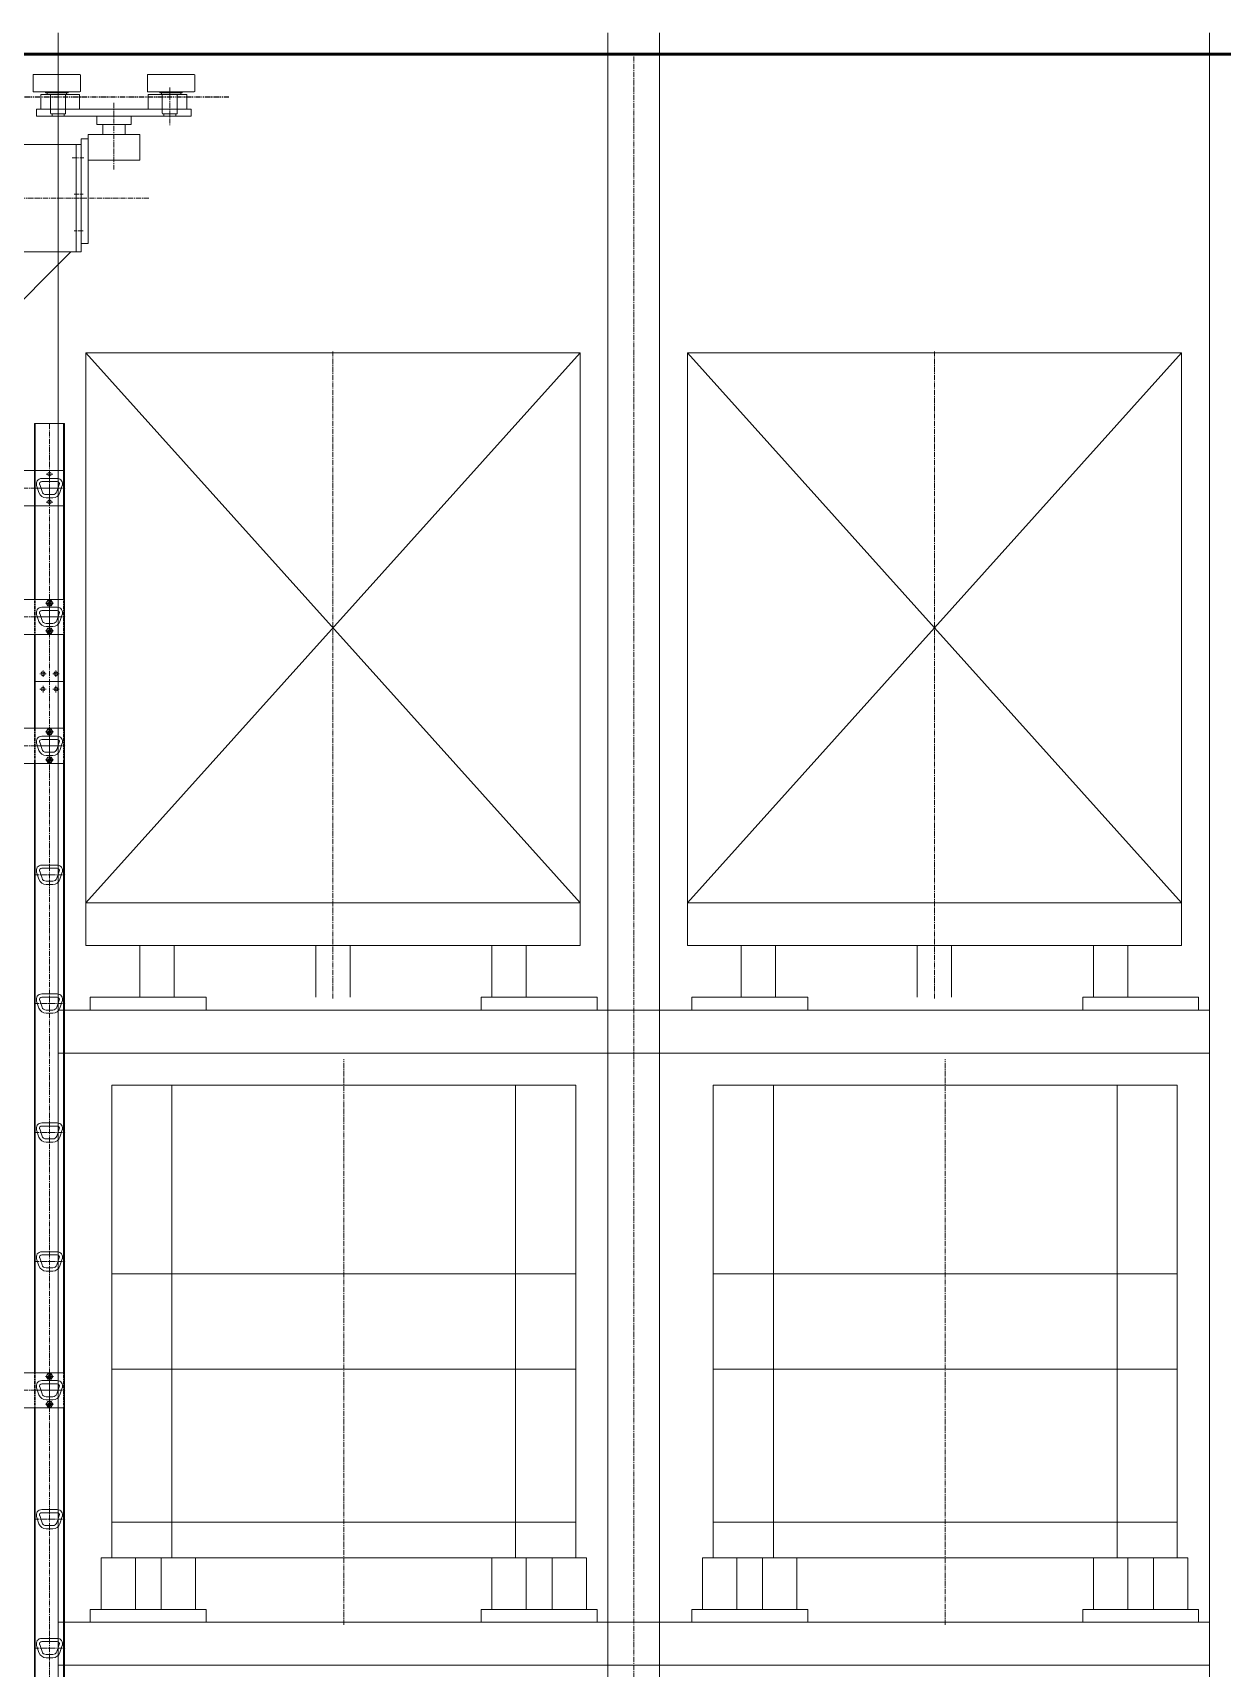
# Model space of a CAD drawing. Header units: millimetres. Extents: x -50460 to 50460, y -35640 to 35640.
# Drawn here: x -32894 to -30125, y 23957 to 27764 of the extents above; entities that cross this region are included whole.
import ezdxf

# ---------------------------------------------------------------- set-up
doc = ezdxf.new("R2010")
doc.units = ezdxf.units.MM
doc.set_wipeout_variables(frame=1)
for name, pattern in [('双点画线', [22, 12, -2, 2, -2, 2, -2]), ('点画线', [18, 12, -2, 2, -2]), ('虚线', [2, 1, -1])]:
    doc.linetypes.add(name, pattern=pattern)
for name, color, linetype, lineweight in [('7', 30, '双点画线', 18), ('EB0', 7, 'Continuous', 15), ('EB0_1', 7, 'Continuous', 15), ('loading', 57, 'Continuous', 18), ('RackFrame', 5, 'Continuous', 18), ('中心线层', 1, '点画线', 18), ('剖面线层', 6, 'Continuous', 18), ('尺寸线层', 4, 'Continuous', 18), ('粗实线层', 7, 'Continuous', 15), ('粗实线层AM_0', 7, 'Continuous', 50), ('细实线层', 3, 'Continuous', 18), ('细线', 7, 'Continuous', 18), ('虚线层', 100, '虚线', 18)]:
    doc.layers.add(name, color=color, linetype=linetype, lineweight=lineweight)

# ---------------------------------------------------------------- blocks, each defined once
blk = doc.blocks.new('*X207')
at = {"layer": '中心线层', "linetype": '点画线', "lineweight": 18}
blk.add_line((0, -35.8), (0, 1280.9), dxfattribs=at)
at = {"layer": '细实线层'}
for p, q in [((-540, 120), (-540, 1220)), ((540, 1220), (-540, 1220)), ((540, 120), (540, 1220)), ((540.5, 780.8), (-540.5, 780.8)), ((540.5, 559.2), (-540.5, 559.2)), ((540, 203.3), (-540, 203.3)), ((-565, 0), (-565, 120)), ((-565, 120), (-485, 120)), ((540, 120), (-540, 120)), ((-485, 0), (-485, 120)), ((485, 0), (485, 120)), ((485, 120), (565, 120)), ((565, 0), (565, 120)), ((-565, 0), (-485, 0)), ((485, 0), (565, 0))]:
    blk.add_line(p, q, dxfattribs=at)
blk = doc.blocks.new('*X208')
at = {"layer": '中心线层', "linetype": '点画线', "lineweight": 18}
blk.add_line((0, -155.8), (0, 1160.9), dxfattribs=at)
at = {"layer": '剖面线层'}
for p, q in [((-400, 0), (-400, 1100)), ((400, 1100), (-400, 1100)), ((400, 0), (400, 1100)), ((400.5, 660.8), (-400.5, 660.8)), ((400.5, 439.2), (-400.5, 439.2)), ((400, 83.3), (-400, 83.3)), ((-425, -120), (-425, 0)), ((-425, 0), (-345, 0)), ((400, 0), (-400, 0)), ((-345, -120), (-345, 0)), ((345, -120), (345, 0)), ((345, 0), (425, 0)), ((425, -120), (425, 0)), ((-425, -120), (-345, -120)), ((345, -120), (425, -120))]:
    blk.add_line(p, q, dxfattribs=at)
blk = doc.blocks.new('*X241')
at = {"layer": '中心线层', "linetype": '点画线', "lineweight": 18}
blk.add_line((110.1, -331.3), (110.1, 1174.7), dxfattribs=at)
at = {"layer": '细实线层'}
for p, q in [((-464.9, 1171.7), (685.1, 1171.7)), ((685.1, 1171.7), (-464.9, -108.3)), ((-464.9, 1171.7), (685.1, -108.3)), ((-464.9, -208.3), (-464.9, 1171.7)), ((685.1, -208.3), (685.1, 1171.7)), ((-464.9, -108.3), (685.1, -108.3)), ((-464.9, -208.3), (685.1, -208.3)), ((-339.9, -328.3), (-339.9, -208.3)), ((-259.9, -328.3), (-259.9, -208.3)), ((70.1, -328.3), (70.1, -208.3)), ((150.1, -328.3), (150.1, -208.3)), ((480.1, -328.3), (480.1, -208.3)), ((560.1, -328.3), (560.1, -208.3))]:
    blk.add_line(p, q, dxfattribs=at)
blk = doc.blocks.new('*X828')
at = {"layer": 'EB0'}
for p, q in [((-29.9, 6), (-24.4, -10.5)), ((-22.8, 8.4), (-17.3, -8.2)), ((18.1, 22.5), (-18.1, 22.5)), ((-18.1, 15), (18.1, 15)), ((17.3, -8.2), (22.8, 8.4)), ((24.4, -10.5), (29.9, 6)), ((-7.8, -15), (7.8, -15)), ((-7.8, -22.5), (7.8, -22.5))]:
    blk.add_line(p, q, dxfattribs=at)
for centre, radius, start, end in [((-18.1, 10), 12.5, 90, 198.4349), ((-18.1, 10), 5, 90, 198.4349), ((18.1, 10), 12.5, 341.5651, 90), ((18.1, 10), 5, 341.5651, 90), ((-7.8, -5), 17.5, 198.4349, 270), ((-7.8, -5), 10, 198.4349, 270), ((7.8, -5), 10, 270, 341.5651), ((7.8, -5), 17.5, 270, 341.5651)]:
    blk.add_arc(centre, radius, start, end, dxfattribs=at)
at = {"layer": '中心线层', "linetype": '点画线', "lineweight": 18}
blk.add_line((-35.6, 0), (36.9, 0), dxfattribs=at)
blk = doc.blocks.new('*X829')
at = {"layer": 'EB0'}
for p, q in [((-29.9, 6), (-24.4, -10.5)), ((-22.8, 8.4), (-17.3, -8.2)), ((18.1, 22.5), (-18.1, 22.5)), ((-18.1, 15), (18.1, 15)), ((17.3, -8.2), (22.8, 8.4)), ((24.4, -10.5), (29.9, 6)), ((-7.8, -15), (7.8, -15)), ((-7.8, -22.5), (7.8, -22.5))]:
    blk.add_line(p, q, dxfattribs=at)
for centre, radius, start, end in [((-18.1, 10), 12.5, 90, 198.4349), ((-18.1, 10), 5, 90, 198.4349), ((18.1, 10), 12.5, 341.5651, 90), ((18.1, 10), 5, 341.5651, 90), ((-7.8, -5), 17.5, 198.4349, 270), ((-7.8, -5), 10, 198.4349, 270), ((7.8, -5), 10, 270, 341.5651), ((7.8, -5), 17.5, 270, 341.5651)]:
    blk.add_arc(centre, radius, start, end, dxfattribs=at)
at = {"layer": '中心线层', "linetype": '点画线', "lineweight": 18}
blk.add_line((-35.6, 0), (36.9, 0), dxfattribs=at)
blk = doc.blocks.new('*X830')
at = {"layer": 'EB0'}
for p, q in [((-29.9, 6), (-24.4, -10.5)), ((-22.8, 8.4), (-17.3, -8.2)), ((18.1, 22.5), (-18.1, 22.5)), ((-18.1, 15), (18.1, 15)), ((17.3, -8.2), (22.8, 8.4)), ((24.4, -10.5), (29.9, 6)), ((-7.8, -15), (7.8, -15)), ((-7.8, -22.5), (7.8, -22.5))]:
    blk.add_line(p, q, dxfattribs=at)
for centre, radius, start, end in [((-18.1, 10), 12.5, 90, 198.4349), ((-18.1, 10), 5, 90, 198.4349), ((18.1, 10), 12.5, 341.5651, 90), ((18.1, 10), 5, 341.5651, 90), ((-7.8, -5), 17.5, 198.4349, 270), ((-7.8, -5), 10, 198.4349, 270), ((7.8, -5), 10, 270, 341.5651), ((7.8, -5), 17.5, 270, 341.5651)]:
    blk.add_arc(centre, radius, start, end, dxfattribs=at)
at = {"layer": '中心线层', "linetype": '点画线', "lineweight": 18}
blk.add_line((-35.6, 0), (36.9, 0), dxfattribs=at)
blk = doc.blocks.new('*X831')
at = {"layer": 'EB0'}
for p, q in [((-29.9, 6), (-24.4, -10.5)), ((-22.8, 8.4), (-17.3, -8.2)), ((18.1, 22.5), (-18.1, 22.5)), ((-18.1, 15), (18.1, 15)), ((17.3, -8.2), (22.8, 8.4)), ((24.4, -10.5), (29.9, 6)), ((-7.8, -15), (7.8, -15)), ((-7.8, -22.5), (7.8, -22.5))]:
    blk.add_line(p, q, dxfattribs=at)
for centre, radius, start, end in [((-18.1, 10), 12.5, 90, 198.4349), ((-18.1, 10), 5, 90, 198.4349), ((18.1, 10), 12.5, 341.5651, 90), ((18.1, 10), 5, 341.5651, 90), ((-7.8, -5), 17.5, 198.4349, 270), ((-7.8, -5), 10, 198.4349, 270), ((7.8, -5), 10, 270, 341.5651), ((7.8, -5), 17.5, 270, 341.5651)]:
    blk.add_arc(centre, radius, start, end, dxfattribs=at)
at = {"layer": '中心线层', "linetype": '点画线', "lineweight": 18}
blk.add_line((-35.6, 0), (36.9, 0), dxfattribs=at)
blk = doc.blocks.new('*X832')
at = {"layer": 'EB0'}
for p, q in [((-29.9, 6), (-24.4, -10.5)), ((-22.8, 8.4), (-17.3, -8.2)), ((18.1, 22.5), (-18.1, 22.5)), ((-18.1, 15), (18.1, 15)), ((17.3, -8.2), (22.8, 8.4)), ((24.4, -10.5), (29.9, 6)), ((-7.8, -15), (7.8, -15)), ((-7.8, -22.5), (7.8, -22.5))]:
    blk.add_line(p, q, dxfattribs=at)
for centre, radius, start, end in [((-18.1, 10), 12.5, 90, 198.4349), ((-18.1, 10), 5, 90, 198.4349), ((18.1, 10), 12.5, 341.5651, 90), ((18.1, 10), 5, 341.5651, 90), ((-7.8, -5), 17.5, 198.4349, 270), ((-7.8, -5), 10, 198.4349, 270), ((7.8, -5), 10, 270, 341.5651), ((7.8, -5), 17.5, 270, 341.5651)]:
    blk.add_arc(centre, radius, start, end, dxfattribs=at)
at = {"layer": '中心线层', "linetype": '点画线', "lineweight": 18}
blk.add_line((-35.6, 0), (36.9, 0), dxfattribs=at)
blk = doc.blocks.new('*X833')
at = {"layer": 'EB0'}
for p, q in [((-29.9, 6), (-24.4, -10.5)), ((-22.8, 8.4), (-17.3, -8.2)), ((18.1, 22.5), (-18.1, 22.5)), ((-18.1, 15), (18.1, 15)), ((17.3, -8.2), (22.8, 8.4)), ((24.4, -10.5), (29.9, 6)), ((-7.8, -15), (7.8, -15)), ((-7.8, -22.5), (7.8, -22.5))]:
    blk.add_line(p, q, dxfattribs=at)
for centre, radius, start, end in [((-18.1, 10), 12.5, 90, 198.4349), ((-18.1, 10), 5, 90, 198.4349), ((18.1, 10), 12.5, 341.5651, 90), ((18.1, 10), 5, 341.5651, 90), ((-7.8, -5), 17.5, 198.4349, 270), ((-7.8, -5), 10, 198.4349, 270), ((7.8, -5), 10, 270, 341.5651), ((7.8, -5), 17.5, 270, 341.5651)]:
    blk.add_arc(centre, radius, start, end, dxfattribs=at)
at = {"layer": '中心线层', "linetype": '点画线', "lineweight": 18}
blk.add_line((-35.6, 0), (36.9, 0), dxfattribs=at)
blk = doc.blocks.new('*X834')
at = {"layer": 'EB0'}
for p, q in [((-29.9, 6), (-24.4, -10.5)), ((-22.8, 8.4), (-17.3, -8.2)), ((18.1, 22.5), (-18.1, 22.5)), ((-18.1, 15), (18.1, 15)), ((17.3, -8.2), (22.8, 8.4)), ((24.4, -10.5), (29.9, 6)), ((-7.8, -15), (7.8, -15)), ((-7.8, -22.5), (7.8, -22.5))]:
    blk.add_line(p, q, dxfattribs=at)
for centre, radius, start, end in [((-18.1, 10), 12.5, 90, 198.4349), ((-18.1, 10), 5, 90, 198.4349), ((18.1, 10), 12.5, 341.5651, 90), ((18.1, 10), 5, 341.5651, 90), ((-7.8, -5), 17.5, 198.4349, 270), ((-7.8, -5), 10, 198.4349, 270), ((7.8, -5), 10, 270, 341.5651), ((7.8, -5), 17.5, 270, 341.5651)]:
    blk.add_arc(centre, radius, start, end, dxfattribs=at)
at = {"layer": '中心线层', "linetype": '点画线', "lineweight": 18}
blk.add_line((-35.6, 0), (36.9, 0), dxfattribs=at)
blk = doc.blocks.new('*X835')
at = {"layer": 'EB0'}
for p, q in [((-29.9, 6), (-24.4, -10.5)), ((-22.8, 8.4), (-17.3, -8.2)), ((18.1, 22.5), (-18.1, 22.5)), ((-18.1, 15), (18.1, 15)), ((17.3, -8.2), (22.8, 8.4)), ((24.4, -10.5), (29.9, 6)), ((-7.8, -15), (7.8, -15)), ((-7.8, -22.5), (7.8, -22.5))]:
    blk.add_line(p, q, dxfattribs=at)
for centre, radius, start, end in [((-18.1, 10), 12.5, 90, 198.4349), ((-18.1, 10), 5, 90, 198.4349), ((18.1, 10), 12.5, 341.5651, 90), ((18.1, 10), 5, 341.5651, 90), ((-7.8, -5), 17.5, 198.4349, 270), ((-7.8, -5), 10, 198.4349, 270), ((7.8, -5), 10, 270, 341.5651), ((7.8, -5), 17.5, 270, 341.5651)]:
    blk.add_arc(centre, radius, start, end, dxfattribs=at)
at = {"layer": '中心线层', "linetype": '点画线', "lineweight": 18}
blk.add_line((-35.6, 0), (36.9, 0), dxfattribs=at)
blk = doc.blocks.new('*X842')
at = {"layer": 'EB0_1'}
for p, q in [((-150, -41), (-150, 41)), ((35, 41), (-150, 41)), ((35, -41), (35, 41)), ((-29.9, 6), (-24.4, -10.5)), ((18.1, 22.5), (-18.1, 22.5)), ((24.4, -10.5), (29.9, 6)), ((-7.8, -22.5), (7.8, -22.5)), ((35, -41), (-150, -41))]:
    blk.add_line(p, q, dxfattribs=at)
for centre in [(0, 32.5), (0, -32.5)]:
    blk.add_circle(centre, 4.5, dxfattribs=at)
for centre, radius, start, end in [((-18.1, 10), 12.5, 90, 198.4349), ((18.1, 10), 12.5, 341.5651, 90), ((-7.8, -5), 17.5, 198.4349, 270), ((7.8, -5), 17.5, 270, 341.5651)]:
    blk.add_arc(centre, radius, start, end, dxfattribs=at)
at = {"layer": '中心线层'}
blk.add_line((0, -41), (0, 41), dxfattribs=at)
at = {"layer": '中心线层', "linetype": '点画线', "lineweight": 18}
for p, q in [((0, 25), (0, 40)), ((22, 0), (-162.2, 0)), ((-35.6, 0), (36.9, 0)), ((-7.5, 32.5), (7.5, 32.5)), ((-7.5, -32.5), (7.5, -32.5)), ((0, -40), (0, -25))]:
    blk.add_line(p, q, dxfattribs=at)
at = {"layer": '虚线层'}
blk.add_line((-147, -41), (-147, 41), dxfattribs=at)
blk = doc.blocks.new('*X843')
at = {"layer": '中心线层', "linetype": '点画线', "lineweight": 18}
for p, q in [((-9.1, 0), (9.1, 0)), ((0, 9.1), (0, -9.1))]:
    blk.add_line(p, q, dxfattribs=at)
at = {"layer": '粗实线层'}
for p, q in [((-7.5, 0), (-3.8, 6.5)), ((-7.5, 0), (-3.8, -6.5)), ((3.8, 6.5), (-3.8, 6.5)), ((7.5, 0), (3.8, 6.5)), ((7.5, 0), (3.8, -6.5)), ((3.8, -6.5), (-3.8, -6.5))]:
    blk.add_line(p, q, dxfattribs=at)
for radius in [6.5, 3.4]:
    blk.add_circle((0, 0), radius, dxfattribs=at)
at = {"layer": '细实线层'}
blk.add_arc((0, 0), 4, 170, 100, dxfattribs=at)
blk = doc.blocks.new('*X844')
at = {"layer": '中心线层', "linetype": '点画线', "lineweight": 18}
for p, q in [((-9.1, 0), (9.1, 0)), ((0, 9.1), (0, -9.1))]:
    blk.add_line(p, q, dxfattribs=at)
at = {"layer": '粗实线层'}
for p, q in [((-7.5, 0), (-3.8, 6.5)), ((-7.5, 0), (-3.8, -6.5)), ((3.8, 6.5), (-3.8, 6.5)), ((7.5, 0), (3.8, 6.5)), ((7.5, 0), (3.8, -6.5)), ((3.8, -6.5), (-3.8, -6.5))]:
    blk.add_line(p, q, dxfattribs=at)
for radius in [6.5, 3.4]:
    blk.add_circle((0, 0), radius, dxfattribs=at)
at = {"layer": '细实线层'}
blk.add_arc((0, 0), 4, 170, 100, dxfattribs=at)
blk = doc.blocks.new('*X845')
at = {"layer": 'EB0_1'}
for p, q in [((-150, -41), (-150, 41)), ((35, 41), (-150, 41)), ((35, -41), (35, 41)), ((-29.9, 6), (-24.4, -10.5)), ((18.1, 22.5), (-18.1, 22.5)), ((24.4, -10.5), (29.9, 6)), ((-7.8, -22.5), (7.8, -22.5)), ((35, -41), (-150, -41))]:
    blk.add_line(p, q, dxfattribs=at)
for centre in [(0, 32.5), (0, -32.5)]:
    blk.add_circle(centre, 4.5, dxfattribs=at)
for centre, radius, start, end in [((-18.1, 10), 12.5, 90, 198.4349), ((18.1, 10), 12.5, 341.5651, 90), ((-7.8, -5), 17.5, 198.4349, 270), ((7.8, -5), 17.5, 270, 341.5651)]:
    blk.add_arc(centre, radius, start, end, dxfattribs=at)
at = {"layer": '中心线层'}
blk.add_line((0, -41), (0, 41), dxfattribs=at)
at = {"layer": '中心线层', "linetype": '点画线', "lineweight": 18}
for p, q in [((0, 25), (0, 40)), ((22, 0), (-162.2, 0)), ((-35.6, 0), (36.9, 0)), ((-7.5, 32.5), (7.5, 32.5)), ((-7.5, -32.5), (7.5, -32.5)), ((0, -40), (0, -25))]:
    blk.add_line(p, q, dxfattribs=at)
at = {"layer": '虚线层'}
blk.add_line((-147, -41), (-147, 41), dxfattribs=at)
blk = doc.blocks.new('*X846')
at = {"layer": '中心线层', "linetype": '点画线', "lineweight": 18}
for p, q in [((-9.1, 0), (9.1, 0)), ((0, 9.1), (0, -9.1))]:
    blk.add_line(p, q, dxfattribs=at)
at = {"layer": '粗实线层'}
for p, q in [((-7.5, 0), (-3.8, 6.5)), ((-7.5, 0), (-3.8, -6.5)), ((3.8, 6.5), (-3.8, 6.5)), ((7.5, 0), (3.8, 6.5)), ((7.5, 0), (3.8, -6.5)), ((3.8, -6.5), (-3.8, -6.5))]:
    blk.add_line(p, q, dxfattribs=at)
for radius in [6.5, 3.4]:
    blk.add_circle((0, 0), radius, dxfattribs=at)
at = {"layer": '细实线层'}
blk.add_arc((0, 0), 4, 170, 100, dxfattribs=at)
blk = doc.blocks.new('*X847')
at = {"layer": '中心线层', "linetype": '点画线', "lineweight": 18}
for p, q in [((-9.1, 0), (9.1, 0)), ((0, 9.1), (0, -9.1))]:
    blk.add_line(p, q, dxfattribs=at)
at = {"layer": '粗实线层'}
for p, q in [((-7.5, 0), (-3.8, 6.5)), ((-7.5, 0), (-3.8, -6.5)), ((3.8, 6.5), (-3.8, 6.5)), ((7.5, 0), (3.8, 6.5)), ((7.5, 0), (3.8, -6.5)), ((3.8, -6.5), (-3.8, -6.5))]:
    blk.add_line(p, q, dxfattribs=at)
for radius in [6.5, 3.4]:
    blk.add_circle((0, 0), radius, dxfattribs=at)
at = {"layer": '细实线层'}
blk.add_arc((0, 0), 4, 170, 100, dxfattribs=at)
blk = doc.blocks.new('*X819')
at = {"layer": 'EB0'}
for p, q in [((115, 4650), (185, 4650)), ((115, 4650), (115, 4541)), ((117, 4650), (117, 4541)), ((183, 4650), (183, 4541)), ((185, 4650), (185, -150)), ((115, 4459), (115, 3041)), ((117, 4459), (117, 3041)), ((183, 4459), (183, 3041)), ((115, 2959), (115, 1541)), ((117, 2959), (117, 1541)), ((183, 2959), (183, 1541))]:
    blk.add_line(p, q, dxfattribs=at)
for centre in [(135, 4632), (165, 4632), (150, 4532.5), (150, 4467.5), (150, 3032.5), (150, 2967.5)]:
    blk.add_circle(centre, 4.5, dxfattribs=at)
at = {"layer": '中心线层', "linetype": '点画线', "lineweight": 18}
for p, q in [((150, 4653), (150, -153)), ((127.5, 4632), (142.5, 4632)), ((135, 4639.5), (135, 4624.5)), ((172.5, 4632), (157.5, 4632)), ((165, 4639.5), (165, 4624.5)), ((142.5, 4532.5), (157.5, 4532.5)), ((142.5, 3032.5), (157.5, 3032.5)), ((142.5, 2967.5), (157.5, 2967.5))]:
    blk.add_line(p, q, dxfattribs=at)
at = {"layer": '虚线层', "linetype": '虚线', "lineweight": 18}
for p, q in [((115, 4541), (115, 4459)), ((117, 4541), (117, 4459)), ((183, 4541), (183, 4459)), ((115, 3041), (115, 2959)), ((117, 3041), (117, 2959)), ((183, 3041), (183, 2959))]:
    blk.add_line(p, q, dxfattribs=at)
at = {"layer": 'EB0'}
for name, p in [('*X835', (150, 4500)), ('*X834', (150, 4200)), ('*X833', (150, 3900)), ('*X832', (150, 3600)), ('*X831', (150, 3300)), ('*X830', (150, 3000)), ('*X829', (150, 2700)), ('*X828', (150, 2400))]:
    blk.add_blockref(name, p, dxfattribs=at)
at = {"layer": '粗实线层'}
for name, p in [('*X845', (150, 4500)), ('*X842', (150, 3000))]:
    blk.add_blockref(name, p, dxfattribs=at)
for points in [[(157.5, 4532.5), (156.8, 4533.7), (156.8, 4533.7), (155.6, 4535.7), (155.6, 4535.7), (153.8, 4539), (153.8, 4539), (150, 4539), (150, 4539), (146.2, 4539), (146.2, 4539), (144.4, 4535.7), (144.4, 4535.7), (143.2, 4533.7), (143.2, 4533.7), (142.5, 4532.5), (142.5, 4532.5), (144.4, 4529.2), (144.4, 4529.2), (146.2, 4526), (146.2, 4526), (150, 4526), (150, 4526), (153.8, 4526), (153.8, 4526), (155.6, 4529.2), (155.6, 4529.2)], [(157.5, 4467.5), (156.8, 4468.7), (156.8, 4468.7), (155.6, 4470.7), (155.6, 4470.7), (153.8, 4474), (153.8, 4474), (150, 4474), (150, 4474), (146.2, 4474), (146.2, 4474), (144.4, 4470.7), (144.4, 4470.7), (143.2, 4468.7), (143.2, 4468.7), (142.5, 4467.5), (142.5, 4467.5), (144.4, 4464.2), (144.4, 4464.2), (146.2, 4461), (146.2, 4461), (150, 4461), (150, 4461), (153.8, 4461), (153.8, 4461), (155.6, 4464.2), (155.6, 4464.2)], [(157.5, 3032.5), (156.8, 3033.7), (156.8, 3033.7), (155.6, 3035.7), (155.6, 3035.7), (153.8, 3039), (153.8, 3039), (150, 3039), (150, 3039), (146.2, 3039), (146.2, 3039), (144.4, 3035.7), (144.4, 3035.7), (143.2, 3033.7), (143.2, 3033.7), (142.5, 3032.5), (142.5, 3032.5), (144.4, 3029.2), (144.4, 3029.2), (146.2, 3026), (146.2, 3026), (150, 3026), (150, 3026), (153.8, 3026), (153.8, 3026), (155.6, 3029.2), (155.6, 3029.2)], [(157.5, 2967.5), (156.8, 2968.7), (156.8, 2968.7), (155.6, 2970.7), (155.6, 2970.7), (153.8, 2974), (153.8, 2974), (150, 2974), (150, 2974), (146.2, 2974), (146.2, 2974), (144.4, 2970.7), (144.4, 2970.7), (143.2, 2968.7), (143.2, 2968.7), (142.5, 2967.5), (142.5, 2967.5), (144.4, 2964.2), (144.4, 2964.2), (146.2, 2961), (146.2, 2961), (150, 2961), (150, 2961), (153.8, 2961), (153.8, 2961), (155.6, 2964.2), (155.6, 2964.2)]]:
    blk.add_wipeout(points).dxf.layer = '粗实线层'
for name, p in [('*X846', (150, 4532.5)), ('*X847', (150, 4467.5)), ('*X843', (150, 3032.5)), ('*X844', (150, 2967.5))]:
    blk.add_blockref(name, p, dxfattribs=at)
blk = doc.blocks.new('*X851')
at = {"layer": 'EB0'}
for p, q in [((-80, 163), (-170, 163)), ((-170, 163), (-170, 129)), ((-80, 163), (-80, 129)), ((170, 163), (80, 163)), ((80, 163), (170, 163)), ((80, 163), (80, 129)), ((80, 163), (80, 129)), ((170, 163), (170, 129)), ((170, 163), (170, 129)), ((-180, 129), (-180, 113)), ((180, 129), (-180, 129)), ((180, 129), (180, 113)), ((180, 113), (-180, 113)), ((-40, 113), (-40, 93)), ((40, 93), (-40, 93)), ((-26, 93), (-26, 70)), ((26, 93), (26, 70)), ((40, 113), (40, 93)), ((-76, 60), (-76, -184)), ((-60, 60), (-76, 60)), ((60, 70), (-60, 70)), ((-60, 70), (-60, -184)), ((60, 70), (60, 10)), ((60, 70), (60, 10)), ((60, 10), (-60, 10)), ((-60, -184), (-76, -184))]:
    blk.add_line(p, q, dxfattribs=at)
at = {"layer": '中心线层'}
for p, q in [((-130, 178.7), (-130, 98.9)), ((130, 179.6), (130, 91.2)), ((0, 143.7), (0, -11.5))]:
    blk.add_line(p, q, dxfattribs=at)
blk = doc.blocks.new('*X852')
at = {"layer": 'EB0'}
blk.add_line((-13.8, -4.9), (13.9, -4.9), dxfattribs=at)
at = {"layer": 'EB0_1'}
for p, q in [((-58, 90.7), (-57, 91.7)), ((-58, 90.7), (-58, 52)), ((51, 91.7), (-57, 91.7)), ((51, 91.7), (52, 90.7)), ((52, 52), (52, 90.7)), ((-58, 52), (-57, 51)), ((-57, 51), (-24.2, 51)), ((-29.2, 51), (-29.2, 49.4)), ((-29.2, 51), (51, 51)), ((23.2, 49.4), (-29.2, 49.4)), ((-25.5, 49.4), (-25.5, 46.5)), ((-25.5, 46.5), (-25.1, 45)), ((-25.1, 45), (19.1, 45)), ((-17.5, 44), (-17.5, 1.5)), ((17.5, 44), (17.5, 1.5)), ((19.5, 46.5), (19.1, 45)), ((19.5, 49.4), (19.5, 46.5)), ((23.2, 51), (23.2, 49.4)), ((52, 52), (51, 51)), ((-17.5, 1.5), (-17.1, 0)), ((-17.1, 0), (17.1, 0)), ((-13.8, 0), (-13.8, -4.9)), ((13.9, 0), (13.9, -4.9)), ((17.5, 1.5), (17.1, 0))]:
    blk.add_line(p, q, dxfattribs=at)
for centre, start, end in [((-18.5, 44), 0, 90), ((18.5, 44), 90, 180)]:
    blk.add_arc(centre, 1, start, end, dxfattribs=at)
blk = doc.blocks.new('*X853')
at = {"layer": 'EB0'}
blk.add_line((-13.8, -4.9), (13.9, -4.9), dxfattribs=at)
at = {"layer": 'EB0_1'}
for p, q in [((-51, 91.7), (-52, 90.7)), ((-52, 52), (-52, 90.7)), ((-51, 91.7), (57, 91.7)), ((58, 90.7), (57, 91.7)), ((58, 90.7), (58, 52)), ((-52, 52), (-51, 51)), ((29.2, 51), (-51, 51)), ((-23.2, 51), (-23.2, 49.4)), ((-23.2, 49.4), (29.2, 49.4)), ((-19.5, 49.4), (-19.5, 46.5)), ((-19.5, 46.5), (-19.1, 45)), ((25.1, 45), (-19.1, 45)), ((-17.5, 44), (-17.5, 1.5)), ((17.5, 44), (17.5, 1.5)), ((57, 51), (24.2, 51)), ((25.5, 46.5), (25.1, 45)), ((25.5, 49.4), (25.5, 46.5)), ((29.2, 51), (29.2, 49.4)), ((58, 52), (57, 51)), ((-17.5, 1.5), (-17.1, 0)), ((17.1, 0), (-17.1, 0)), ((-13.8, 0), (-13.8, -4.9)), ((13.9, 0), (13.9, -4.9)), ((17.5, 1.5), (17.1, 0))]:
    blk.add_line(p, q, dxfattribs=at)
for centre, start, end in [((-18.5, 44), 0, 90), ((18.5, 44), 90, 180)]:
    blk.add_arc(centre, 1, start, end, dxfattribs=at)
blk = doc.blocks.new('*X1040')
at = {"layer": 'EB0'}
for p, q in [((-29.9, 6), (-24.4, -10.5)), ((-22.8, 8.4), (-17.3, -8.2)), ((18.1, 22.5), (-18.1, 22.5)), ((-18.1, 15), (18.1, 15)), ((17.3, -8.2), (22.8, 8.4)), ((24.4, -10.5), (29.9, 6)), ((-7.8, -15), (7.8, -15)), ((-7.8, -22.5), (7.8, -22.5))]:
    blk.add_line(p, q, dxfattribs=at)
for centre, radius, start, end in [((-18.1, 10), 12.5, 90, 198.4349), ((-18.1, 10), 5, 90, 198.4349), ((18.1, 10), 12.5, 341.5651, 90), ((18.1, 10), 5, 341.5651, 90), ((-7.8, -5), 17.5, 198.4349, 270), ((-7.8, -5), 10, 198.4349, 270), ((7.8, -5), 10, 270, 341.5651), ((7.8, -5), 17.5, 270, 341.5651)]:
    blk.add_arc(centre, radius, start, end, dxfattribs=at)
at = {"layer": '中心线层', "linetype": '点画线', "lineweight": 18}
blk.add_line((-35.6, 0), (36.9, 0), dxfattribs=at)
blk = doc.blocks.new('*X1041')
at = {"layer": 'EB0'}
for p, q in [((-29.9, 6), (-24.4, -10.5)), ((-22.8, 8.4), (-17.3, -8.2)), ((18.1, 22.5), (-18.1, 22.5)), ((-18.1, 15), (18.1, 15)), ((17.3, -8.2), (22.8, 8.4)), ((24.4, -10.5), (29.9, 6)), ((-7.8, -15), (7.8, -15)), ((-7.8, -22.5), (7.8, -22.5))]:
    blk.add_line(p, q, dxfattribs=at)
for centre, radius, start, end in [((-18.1, 10), 12.5, 90, 198.4349), ((-18.1, 10), 5, 90, 198.4349), ((18.1, 10), 12.5, 341.5651, 90), ((18.1, 10), 5, 341.5651, 90), ((-7.8, -5), 17.5, 198.4349, 270), ((-7.8, -5), 10, 198.4349, 270), ((7.8, -5), 10, 270, 341.5651), ((7.8, -5), 17.5, 270, 341.5651)]:
    blk.add_arc(centre, radius, start, end, dxfattribs=at)
at = {"layer": '中心线层', "linetype": '点画线', "lineweight": 18}
blk.add_line((-35.6, 0), (36.9, 0), dxfattribs=at)
blk = doc.blocks.new('*X1042')
at = {"layer": 'EB0_1'}
for p, q in [((-150, -41), (-150, 41)), ((35, 41), (-150, 41)), ((35, -41), (35, 41)), ((-29.9, 6), (-24.4, -10.5)), ((18.1, 22.5), (-18.1, 22.5)), ((24.4, -10.5), (29.9, 6)), ((-7.8, -22.5), (7.8, -22.5)), ((35, -41), (-150, -41))]:
    blk.add_line(p, q, dxfattribs=at)
for centre in [(0, 32.5), (0, -32.5)]:
    blk.add_circle(centre, 4.5, dxfattribs=at)
for centre, radius, start, end in [((-18.1, 10), 12.5, 90, 198.4349), ((18.1, 10), 12.5, 341.5651, 90), ((-7.8, -5), 17.5, 198.4349, 270), ((7.8, -5), 17.5, 270, 341.5651)]:
    blk.add_arc(centre, radius, start, end, dxfattribs=at)
at = {"layer": '中心线层'}
blk.add_line((0, -41), (0, 41), dxfattribs=at)
at = {"layer": '中心线层', "linetype": '点画线', "lineweight": 18}
for p, q in [((0, 25), (0, 40)), ((22, 0), (-162.2, 0)), ((-35.6, 0), (36.9, 0)), ((-7.5, 32.5), (7.5, 32.5)), ((-7.5, -32.5), (7.5, -32.5)), ((0, -40), (0, -25))]:
    blk.add_line(p, q, dxfattribs=at)
at = {"layer": '虚线层'}
blk.add_line((-147, -41), (-147, 41), dxfattribs=at)
blk = doc.blocks.new('*X1043')
at = {"layer": '中心线层', "linetype": '点画线', "lineweight": 18}
for p, q in [((-9.1, 0), (9.1, 0)), ((0, 9.1), (0, -9.1))]:
    blk.add_line(p, q, dxfattribs=at)
at = {"layer": '粗实线层'}
for p, q in [((-7.5, 0), (-3.8, 6.5)), ((-7.5, 0), (-3.8, -6.5)), ((3.8, 6.5), (-3.8, 6.5)), ((7.5, 0), (3.8, 6.5)), ((7.5, 0), (3.8, -6.5)), ((3.8, -6.5), (-3.8, -6.5))]:
    blk.add_line(p, q, dxfattribs=at)
for radius in [6.5, 3.4]:
    blk.add_circle((0, 0), radius, dxfattribs=at)
at = {"layer": '细实线层'}
blk.add_arc((0, 0), 4, 170, 100, dxfattribs=at)
blk = doc.blocks.new('*X1044')
at = {"layer": '中心线层', "linetype": '点画线', "lineweight": 18}
for p, q in [((-9.1, 0), (9.1, 0)), ((0, 9.1), (0, -9.1))]:
    blk.add_line(p, q, dxfattribs=at)
at = {"layer": '粗实线层'}
for p, q in [((-7.5, 0), (-3.8, 6.5)), ((-7.5, 0), (-3.8, -6.5)), ((3.8, 6.5), (-3.8, 6.5)), ((7.5, 0), (3.8, 6.5)), ((7.5, 0), (3.8, -6.5)), ((3.8, -6.5), (-3.8, -6.5))]:
    blk.add_line(p, q, dxfattribs=at)
for radius in [6.5, 3.4]:
    blk.add_circle((0, 0), radius, dxfattribs=at)
at = {"layer": '细实线层'}
blk.add_arc((0, 0), 4, 170, 100, dxfattribs=at)
blk = doc.blocks.new('*X1045')
at = {"layer": 'EB0_1'}
for p, q in [((-150, -41), (-150, 41)), ((35, 41), (-150, 41)), ((35, -41), (35, 41)), ((-29.9, 6), (-24.4, -10.5)), ((18.1, 22.5), (-18.1, 22.5)), ((24.4, -10.5), (29.9, 6)), ((-7.8, -22.5), (7.8, -22.5)), ((35, -41), (-150, -41))]:
    blk.add_line(p, q, dxfattribs=at)
for centre in [(0, 32.5), (0, -32.5)]:
    blk.add_circle(centre, 4.5, dxfattribs=at)
for centre, radius, start, end in [((-18.1, 10), 12.5, 90, 198.4349), ((18.1, 10), 12.5, 341.5651, 90), ((-7.8, -5), 17.5, 198.4349, 270), ((7.8, -5), 17.5, 270, 341.5651)]:
    blk.add_arc(centre, radius, start, end, dxfattribs=at)
at = {"layer": '中心线层'}
blk.add_line((0, -41), (0, 41), dxfattribs=at)
at = {"layer": '中心线层', "linetype": '点画线', "lineweight": 18}
for p, q in [((0, 25), (0, 40)), ((22, 0), (-162.2, 0)), ((-35.6, 0), (36.9, 0)), ((-7.5, 32.5), (7.5, 32.5)), ((-7.5, -32.5), (7.5, -32.5)), ((0, -40), (0, -25))]:
    blk.add_line(p, q, dxfattribs=at)
at = {"layer": '虚线层'}
blk.add_line((-147, -41), (-147, 41), dxfattribs=at)
blk = doc.blocks.new('*X1039')
at = {"layer": 'EB0'}
for p, q in [((115, -150), (115, -559)), ((117, -150), (117, -559)), ((183, -150), (183, -559)), ((185, -150), (185, -750)), ((115, -641), (115, -750)), ((117, -641), (117, -750)), ((183, -641), (183, -750)), ((115, -750), (185, -750))]:
    blk.add_line(p, q, dxfattribs=at)
for centre in [(150, -567.5), (150, -632.5), (135, -732), (165, -732)]:
    blk.add_circle(centre, 4.5, dxfattribs=at)
at = {"layer": '中心线层', "linetype": '点画线', "lineweight": 18}
for p, q in [((142.5, -567.5), (157.5, -567.5)), ((150, -575), (150, -560)), ((142.5, -632.5), (157.5, -632.5)), ((150, -640), (150, -625)), ((142.5, -732), (127.5, -732)), ((135, -739.5), (135, -724.5)), ((157.5, -732), (172.5, -732)), ((165, -739.5), (165, -724.5))]:
    blk.add_line(p, q, dxfattribs=at)
at = {"layer": '粗实线层'}
blk.add_line((115, -150), (185, -150), dxfattribs=at)
at = {"layer": '虚线层', "linetype": '虚线', "lineweight": 18}
for p, q in [((115, -559), (115, -641)), ((117, -559), (117, -641)), ((183, -559), (183, -641))]:
    blk.add_line(p, q, dxfattribs=at)
at = {"layer": 'EB0'}
for name, p in [('*X1041', (150, -300)), ('*X1040', (150, -600))]:
    blk.add_blockref(name, p, dxfattribs=at)
at = {"layer": '粗实线层'}
for name, p in [('*X1045', (150, -300)), ('*X1042', (150, -600))]:
    blk.add_blockref(name, p, dxfattribs=at)
for points in [[(157.5, -567.5), (156.8, -566.3), (156.8, -566.3), (155.6, -564.3), (155.6, -564.3), (153.8, -561), (153.8, -561), (150, -561), (150, -561), (146.2, -561), (146.2, -561), (144.4, -564.3), (144.4, -564.3), (143.2, -566.3), (143.2, -566.3), (142.5, -567.5), (142.5, -567.5), (144.4, -570.8), (144.4, -570.8), (146.2, -574), (146.2, -574), (150, -574), (150, -574), (153.8, -574), (153.8, -574), (155.6, -570.8), (155.6, -570.8)], [(157.5, -632.5), (156.8, -631.3), (156.8, -631.3), (155.6, -629.3), (155.6, -629.3), (153.8, -626), (153.8, -626), (150, -626), (150, -626), (146.2, -626), (146.2, -626), (144.4, -629.3), (144.4, -629.3), (143.2, -631.3), (143.2, -631.3), (142.5, -632.5), (142.5, -632.5), (144.4, -635.8), (144.4, -635.8), (146.2, -639), (146.2, -639), (150, -639), (150, -639), (153.8, -639), (153.8, -639), (155.6, -635.8), (155.6, -635.8)]]:
    blk.add_wipeout(points).dxf.layer = '粗实线层'
at = {"layer": '中心线层', "linetype": '点画线', "lineweight": 18}
blk.add_line((150, -150), (150, -753), dxfattribs=at)
at = {"layer": '粗实线层'}
for name, p in [('*X1043', (150, -567.5)), ('*X1044', (150, -632.5))]:
    blk.add_blockref(name, p, dxfattribs=at)
blk = doc.blocks.new('*X805')
at = {"layer": '7', "linetype": '双点画线', "lineweight": 25}
for p, q in [((267.7, 6937.5), (-3604.9, 6937.5)), ((267.7, 6937.5), (-3604.9, 6937.5)), ((267.7, 6837.5), (-3600.6, 6837.5)), ((267.7, 6837.5), (-3600.6, 6837.5))]:
    blk.add_line(p, q, dxfattribs=at)
at = {"layer": 'EB0'}
for p, q in [((-76, 6727.5), (-1217.6, 6727.5)), ((-88, 6727.5), (-76, 6727.5)), ((-88, 6727.5), (-88, 6477.5)), ((-76, 6477.5), (-76, 6727.5)), ((-76, 6477.5), (-1217.6, 6477.5)), ((-300, 6277.5), (-100, 6477.5)), ((-88, 6477.5), (-76, 6477.5))]:
    blk.add_line(p, q, dxfattribs=at)
at = {"layer": 'loading'}
for p, q in [((-130, 4612.5), (-120, 4612.5)), ((-130, 3187.5), (-120, 3187.5))]:
    blk.add_line(p, q, dxfattribs=at)
at = {"layer": '中心线层'}
for p, q in [((-96.8, 6696.5), (-70.2, 6696.5)), ((-92.7, 6611.5), (-71.4, 6611.5)), ((-71.4, 6526.5), (-92.7, 6526.5))]:
    blk.add_line(p, q, dxfattribs=at)
at = {"layer": '中心线层', "linetype": '点画线', "lineweight": 18}
blk.add_line((81, 6602.5), (-3074.1, 6602.5), dxfattribs=at)
at = {"layer": '尺寸线层'}
for name, p in [('*X852', (-130, 6798.5)), ('*X851', (0, 6680.5)), ('*X853', (130, 6798.5))]:
    blk.add_blockref(name, p, dxfattribs=at)
at = {"layer": '粗实线层'}
blk.add_blockref('*X819', (-300, 827.5), dxfattribs=at)
blk.add_blockref('*X1039', (-300, 6227.5), dxfattribs=at)
blk = doc.blocks.new('*X1105')
at = {"layer": '中心线层', "linetype": '点画线', "lineweight": 18}
blk.add_line((0, -35.8), (0, 1280.9), dxfattribs=at)
at = {"layer": '细实线层'}
for p, q in [((-540, 120), (-540, 1220)), ((540, 1220), (-540, 1220)), ((540, 120), (540, 1220)), ((540.5, 780.8), (-540.5, 780.8)), ((540.5, 559.2), (-540.5, 559.2)), ((540, 203.3), (-540, 203.3)), ((-565, 0), (-565, 120)), ((-565, 120), (-485, 120)), ((540, 120), (-540, 120)), ((-485, 0), (-485, 120)), ((485, 0), (485, 120)), ((485, 120), (565, 120)), ((565, 0), (565, 120)), ((-565, 0), (-485, 0)), ((485, 0), (565, 0))]:
    blk.add_line(p, q, dxfattribs=at)
blk = doc.blocks.new('*X1106')
at = {"layer": '中心线层', "linetype": '点画线', "lineweight": 18}
blk.add_line((0, -155.8), (0, 1160.9), dxfattribs=at)
at = {"layer": '剖面线层'}
for p, q in [((-400, 0), (-400, 1100)), ((400, 1100), (-400, 1100)), ((400, 0), (400, 1100)), ((400.5, 660.8), (-400.5, 660.8)), ((400.5, 439.2), (-400.5, 439.2)), ((400, 83.3), (-400, 83.3)), ((-425, -120), (-425, 0)), ((-425, 0), (-345, 0)), ((400, 0), (-400, 0)), ((-345, -120), (-345, 0)), ((345, -120), (345, 0)), ((345, 0), (425, 0)), ((425, -120), (425, 0)), ((-425, -120), (-345, -120)), ((345, -120), (425, -120))]:
    blk.add_line(p, q, dxfattribs=at)
blk = doc.blocks.new('*X1107')
at = {"layer": '中心线层', "linetype": '点画线', "lineweight": 18}
blk.add_line((110.1, -331.3), (110.1, 1174.7), dxfattribs=at)
at = {"layer": '细实线层'}
for p, q in [((-464.9, 1171.7), (685.1, 1171.7)), ((685.1, 1171.7), (-464.9, -108.3)), ((-464.9, 1171.7), (685.1, -108.3)), ((-464.9, -208.3), (-464.9, 1171.7)), ((685.1, -208.3), (685.1, 1171.7)), ((-464.9, -108.3), (685.1, -108.3)), ((-464.9, -208.3), (685.1, -208.3)), ((-339.9, -328.3), (-339.9, -208.3)), ((-259.9, -328.3), (-259.9, -208.3)), ((70.1, -328.3), (70.1, -208.3)), ((150.1, -328.3), (150.1, -208.3)), ((480.1, -328.3), (480.1, -208.3)), ((560.1, -328.3), (560.1, -208.3))]:
    blk.add_line(p, q, dxfattribs=at)

msp = doc.modelspace()

# ---------------------------------------------------------------- linework, layer by layer
at = {"layer": '7', "linetype": '双点画线', "lineweight": 25}
for p, q in [((-32437.043, 27714.445), (-36309.609, 27714.445)), ((-32437.043, 27714.445), (-36309.609, 27714.445)), ((-32437.043, 27614.445), (-36305.32, 27614.445)), ((-32437.043, 27614.445), (-36305.32, 27614.445))]:
    msp.add_line(p, q, dxfattribs=at)
at = {"layer": 'loading'}
for p, q in [((-32759.742, 25519.445), (-32489.742, 25519.445)), ((-32759.742, 25519.445), (-32759.742, 25489.445)), ((-32489.742, 25489.445), (-32489.742, 25519.445)), ((-31579.742, 25519.445), (-31849.742, 25519.445)), ((-31849.742, 25489.445), (-31849.742, 25519.445)), ((-31579.742, 25519.445), (-31579.742, 25489.445)), ((-31359.742, 25519.445), (-31089.742, 25519.445)), ((-31359.742, 25519.445), (-31359.742, 25489.445)), ((-31089.742, 25489.445), (-31089.742, 25519.445)), ((-30179.742, 25519.445), (-30449.742, 25519.445)), ((-30449.742, 25489.445), (-30449.742, 25519.445)), ((-30179.742, 25519.445), (-30179.742, 25489.445)), ((-32834.742, 25489.445), (-30154.742, 25489.445)), ((-32754.742, 25489.445), (-32489.742, 25489.445)), ((-32704.742, 25489.445), (-30154.742, 25489.445)), ((-31579.742, 25489.445), (-31849.742, 25489.445)), ((-31354.742, 25489.445), (-31089.742, 25489.445)), ((-30179.742, 25489.445), (-30449.742, 25489.445)), ((-32834.742, 25389.445), (-30154.742, 25389.445)), ((-32834.742, 25389.445), (-32824.742, 25389.445)), ((-32704.742, 25389.445), (-30154.742, 25389.445)), ((-31434.742, 25389.445), (-31424.742, 25389.445)), ((-32834.742, 24064.445), (-30154.742, 24064.445)), ((-32759.742, 24094.445), (-32489.742, 24094.445)), ((-32759.742, 24094.445), (-32759.742, 24064.445)), ((-32754.742, 24064.445), (-32489.742, 24064.445)), ((-32704.742, 24064.445), (-30154.742, 24064.445)), ((-32489.742, 24064.445), (-32489.742, 24094.445)), ((-31579.742, 24094.445), (-31849.742, 24094.445)), ((-31849.742, 24064.445), (-31849.742, 24094.445)), ((-31579.742, 24064.445), (-31849.742, 24064.445)), ((-31579.742, 24094.445), (-31579.742, 24064.445)), ((-31359.742, 24094.445), (-31089.742, 24094.445)), ((-31359.742, 24094.445), (-31359.742, 24064.445)), ((-31354.742, 24064.445), (-31089.742, 24064.445)), ((-31089.742, 24064.445), (-31089.742, 24094.445)), ((-30179.742, 24094.445), (-30449.742, 24094.445)), ((-30449.742, 24064.445), (-30449.742, 24094.445)), ((-30179.742, 24064.445), (-30449.742, 24064.445)), ((-30179.742, 24094.445), (-30179.742, 24064.445)), ((-32834.742, 23964.445), (-30154.742, 23964.445)), ((-32834.742, 23964.445), (-32824.742, 23964.445)), ((-32704.742, 23964.445), (-30154.742, 23964.445)), ((-31434.742, 23964.445), (-31424.742, 23964.445))]:
    msp.add_line(p, q, dxfattribs=at)
at = {"layer": 'RackFrame'}
for p, q in [((-32834.742, 20464.445), (-32834.742, 27714.445)), ((-31554.742, 20464.445), (-31554.742, 27714.445)), ((-31554.742, 20464.445), (-31554.742, 27714.445)), ((-31554.742, 20464.445), (-31554.742, 27714.445)), ((-31554.742, 20464.445), (-31554.742, 27714.445)), ((-31434.742, 20464.445), (-31434.742, 27714.445)), ((-30154.742, 20464.445), (-30154.742, 27714.445)), ((-30154.742, 20464.445), (-30154.742, 27714.445)), ((-30154.742, 20464.445), (-30154.742, 27714.445)), ((-30154.742, 20464.445), (-30154.742, 27714.445))]:
    msp.add_line(p, q, dxfattribs=at)
at = {"layer": '中心线层'}
msp.add_line((-31494.742, 20461.445), (-31494.742, 27717.445), dxfattribs=at)
at = {"layer": '粗实线层AM_0'}
msp.add_line((-36609.654, 27714.445), (16870.258, 27714.445), dxfattribs=at)
at = {"layer": '细线'}
for p, q in [((-32834.742, 27714.445), (-32834.742, 27764.445)), ((-31554.742, 27714.445), (-31554.742, 27764.445)), ((-31434.742, 27714.445), (-31434.742, 27764.445)), ((-30154.742, 27714.445), (-30154.742, 27764.445))]:
    msp.add_line(p, q, dxfattribs=at)

# ---------------------------------------------------------------- block references
at = {"layer": '7'}
for name, p in [('*X207', (-32169.742, 24094.445)), ('*X1105', (-30769.742, 24094.445))]:
    msp.add_blockref(name, p, dxfattribs=at)
at = {"layer": 'EB0'}
for name, p in [('*X208', (-32169.742, 24214.445)), ('*X1106', (-30769.742, 24214.445))]:
    msp.add_blockref(name, p, dxfattribs=at)
at = {"layer": '细实线层'}
for name, p in [('*X241', (-32304.876, 25847.728)), ('*X1107', (-30904.876, 25847.728))]:
    msp.add_blockref(name, p, dxfattribs=at)

# ---------------------------------------------------------------- next in the draw order: block references
at = {"layer": '尺寸线层'}
msp.add_blockref('*X805', (-32704.742, 20776.945), dxfattribs=at)

doc.saveas('drawing.dxf')
